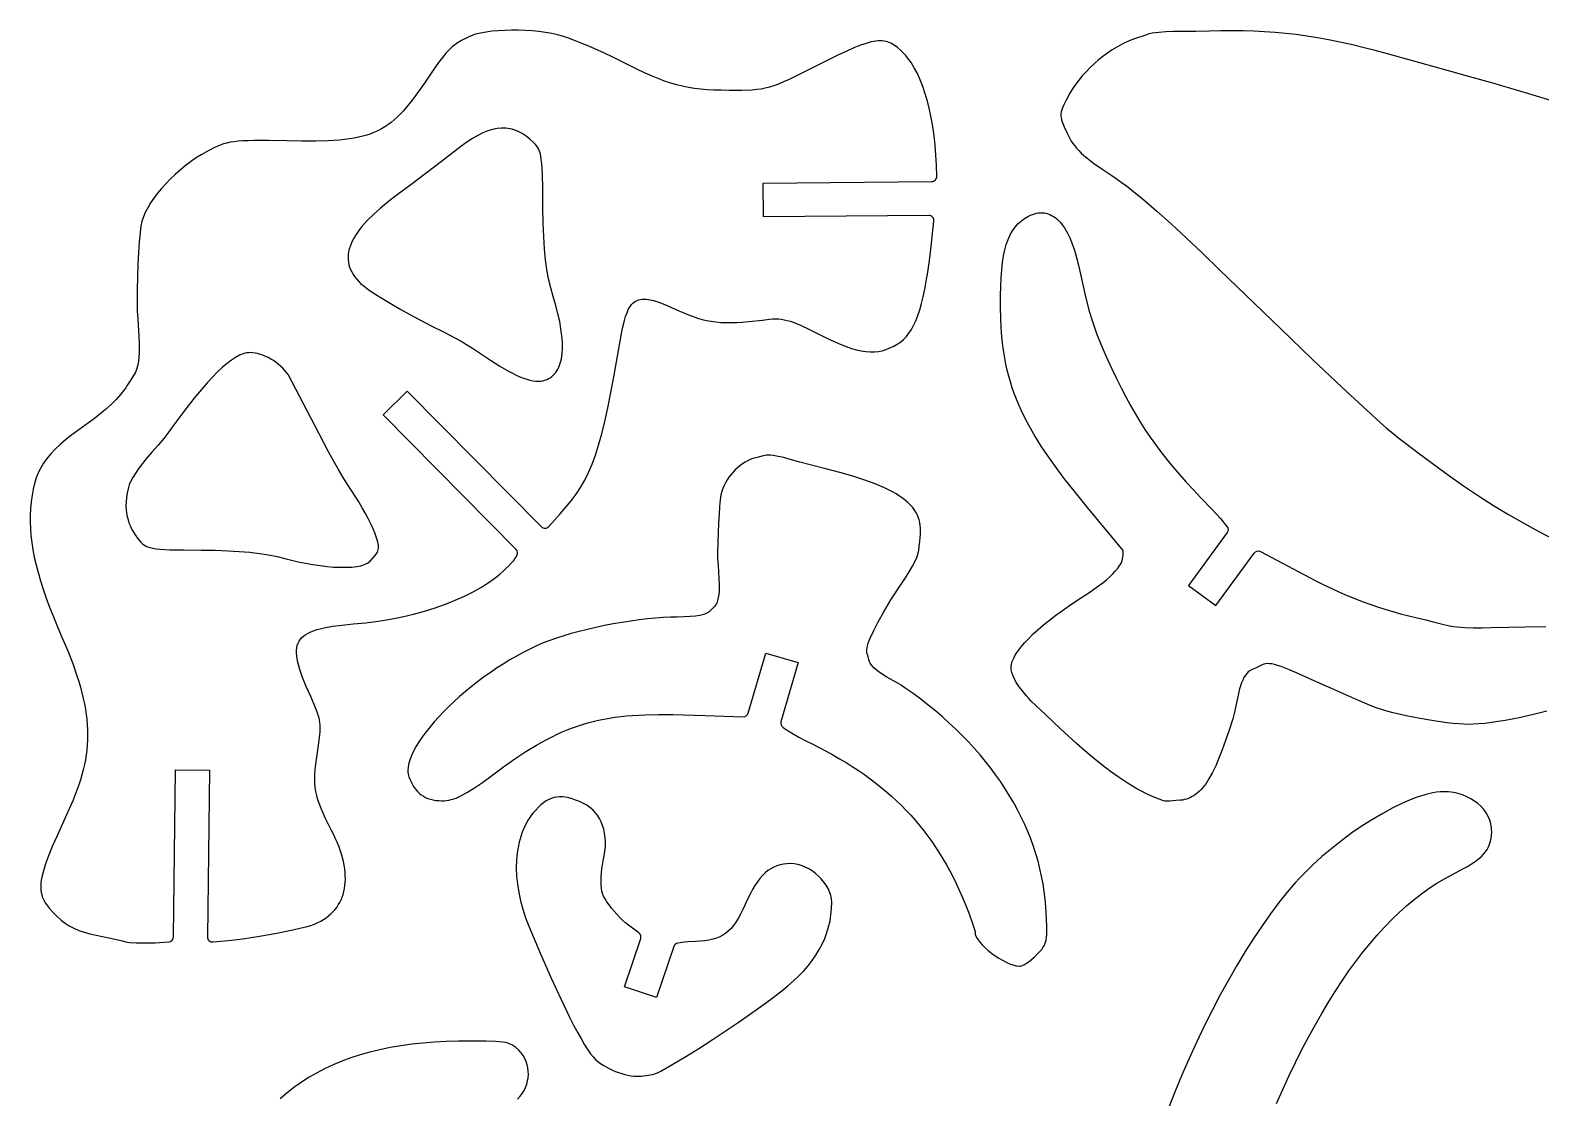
# Model space of a CAD drawing. Header units: millimetres. Extents: x 730 to 1091, y 114 to 329.
# Drawn here: x 729.9 to 819, y 265.9 to 329 of the extents above; entities that cross this region are included whole.
import ezdxf

# ---------------------------------------------------------------- set-up
doc = ezdxf.new("R2010")
doc.units = ezdxf.units.MM

msp = doc.modelspace()

# ---------------------------------------------------------------- linework, layer by layer
at = {"flags": 128}
for points in [[(737.237464, 275.091036), (737.49365, 275.101267), (738.049167, 275.142031, 0.389188), (738.327187, 275.437345), (738.454801, 285.298208), (740.454634, 285.272327), (740.327389, 275.440021, 0.445869), (740.655497, 275.137461), (741.566589, 275.22328), (742.426532, 275.331857), (743.411706, 275.483267), (744.424983, 275.661491), (745.369235, 275.850508), (745.785124, 275.944057), (746.147335, 276.034297), (746.443726, 276.119225), (746.662157, 276.196838), (746.84546, 276.278977), (747.019101, 276.36811), (747.18306, 276.464129), (747.337319, 276.566927), (747.481857, 276.676394), (747.616657, 276.792422), (747.741698, 276.914902), (747.856963, 277.043726), (747.962431, 277.178787), (748.058084, 277.319974), (748.143902, 277.46718), (748.219867, 277.620296), (748.28596, 277.779214), (748.342161, 277.943826), (748.388451, 278.114022), (748.424812, 278.289695), (748.451223, 278.470736), (748.467667, 278.657037), (748.474123, 278.848488), (748.470574, 279.044983), (748.456999, 279.246412), (748.43338, 279.452666), (748.399698, 279.663638), (748.355933, 279.879219), (748.302067, 280.099301), (748.23808, 280.323774), (748.163953, 280.552531), (748.079668, 280.785464), (747.985205, 281.022463), (747.880544, 281.26342), (747.765668, 281.508227), (747.640557, 281.756775), (747.300619, 282.432561), (747.160819, 282.733101), (747.040173, 283.014106), (746.937964, 283.279599), (746.853473, 283.533607), (746.785983, 283.780153), (746.734776, 284.023263), (746.699133, 284.26696), (746.678337, 284.51527), (746.67167, 284.772217), (746.678413, 285.041826), (746.697848, 285.328122), (746.729258, 285.635129), (746.825128, 286.327375), (746.910115, 286.90272), (746.964281, 287.368559), (746.978637, 287.570227), (746.983885, 287.756294), (746.979557, 287.930685), (746.965185, 288.097325), (746.940302, 288.260139), (746.904439, 288.423052), (746.857131, 288.58999), (746.797908, 288.764877), (746.641848, 289.1542), (746.432518, 289.622421), (746.168986, 290.2165), (745.952032, 290.750981), (745.783678, 291.229328), (745.718357, 291.448533), (745.665942, 291.655003), (745.626687, 291.849171), (745.600845, 292.031469), (745.588666, 292.20233), (745.590405, 292.362187), (745.606314, 292.511473), (745.636644, 292.65062), (745.681648, 292.780062), (745.74158, 292.900231), (745.816691, 293.01156), (745.907234, 293.114482), (746.013461, 293.20943), (746.135624, 293.296836), (746.273977, 293.377133), (746.428772, 293.450754), (746.600261, 293.518133), (746.788697, 293.5797), (746.994331, 293.63589), (747.217418, 293.687136), (747.716955, 293.776523), (748.289328, 293.851326), (748.936558, 293.915005), (749.684597, 293.991076), (750.416348, 294.088206), (751.130334, 294.205845), (751.825079, 294.34344), (752.499107, 294.500438), (753.150941, 294.676288), (753.779106, 294.870439), (754.382125, 295.082337), (754.958521, 295.311431), (755.506819, 295.557169), (756.025542, 295.819), (756.513215, 296.09637), (756.744945, 296.240711), (756.96836, 296.388729), (757.183273, 296.540356), (757.389502, 296.695524), (757.58686, 296.854162), (757.775164, 297.016202), (757.954229, 297.181576), (758.123871, 297.350214), (758.283185, 297.516627), (758.4169, 297.66802), (758.520751, 297.811401), (758.604295, 297.961709, 0.333314), (758.55543, 298.318361), (750.708285, 306.256528), (752.13063, 307.662563), (760.043912, 299.657492, 0.430846), (760.479871, 299.667285), (761.156385, 300.416105), (761.498717, 300.806842), (761.811297, 301.191954), (762.097158, 301.580304), (762.35933, 301.980757), (762.600845, 302.402178), (762.824735, 302.85343), (763.03403, 303.343377), (763.231763, 303.880884), (763.420964, 304.474816), (763.604665, 305.134035), (763.785898, 305.867407), (763.967694, 306.683796), (764.153084, 307.592065), (764.3451, 308.60108), (764.546772, 309.719704), (764.761134, 310.956801), (764.839505, 311.379277), (764.923614, 311.752316), (765.016075, 312.077031), (765.119503, 312.354535), (765.176148, 312.475931), (765.236516, 312.585943), (765.300933, 312.684709), (765.369727, 312.772368), (765.443225, 312.84906), (765.521753, 312.914924), (765.605639, 312.9701), (765.695209, 313.014725), (765.79079, 313.04894), (765.89271, 313.072884), (766.001294, 313.086696), (766.116871, 313.090516), (766.239767, 313.084481), (766.370309, 313.068733), (766.655639, 313.008649), (766.975476, 312.911379), (767.332435, 312.778036), (767.729133, 312.609733), (768.168184, 312.407585), (768.450989, 312.278352), (768.726387, 312.162994), (768.996682, 312.061258), (769.264179, 311.972886), (769.531182, 311.897624), (769.799997, 311.835217), (770.072927, 311.78541), (770.352279, 311.747947), (770.640356, 311.722573), (770.939463, 311.709033), (771.251906, 311.707071), (771.579989, 311.716433), (771.926016, 311.736864), (772.292292, 311.768107), (773.094813, 311.862011), (773.509823, 311.909863), (773.69522, 311.922931), (773.870665, 311.927534), (774.039748, 311.922751), (774.206061, 311.907662), (774.373193, 311.881346), (774.544735, 311.842883), (774.724277, 311.791354), (774.91541, 311.725837), (775.346809, 311.549159), (775.867655, 311.305488), (776.506672, 310.987462), (776.927878, 310.779297), (777.320306, 310.595701), (777.686257, 310.436404), (778.028035, 310.301139), (778.34794, 310.189637), (778.648276, 310.101631), (778.931345, 310.036853), (779.199448, 309.995034), (779.454888, 309.975907), (779.699968, 309.979204), (779.93699, 310.004656), (780.168255, 310.051996), (780.396066, 310.120956), (780.622726, 310.211267), (780.850536, 310.322661), (781.081799, 310.454872), (781.261474, 310.577677), (781.431142, 310.721749), (781.591251, 310.888659), (781.742249, 311.079978), (781.884583, 311.297278), (782.018701, 311.542129), (782.14505, 311.816102), (782.264079, 312.120768), (782.376233, 312.457699), (782.481962, 312.828464), (782.581712, 313.234635), (782.675932, 313.677783), (782.765068, 314.159479), (782.849569, 314.681294), (782.929881, 315.244798), (783.006453, 315.851564), (783.216313, 317.704507, 0.450354), (782.915513, 318.038256), (773.154328, 317.950204), (773.136287, 319.950123), (783.08944, 320.039906, 0.419573), (783.386622, 320.348078), (783.368826, 321.000194), (783.336675, 321.59811), (783.289452, 322.178509), (783.227474, 322.740212), (783.151059, 323.282037), (783.060524, 323.802805), (782.956187, 324.301335), (782.838363, 324.776446), (782.707372, 325.226959), (782.56353, 325.651693), (782.407155, 326.049467), (782.238563, 326.419102), (782.058072, 326.759416), (781.866, 327.06923), (781.662663, 327.347363), (781.55687, 327.474181), (781.448379, 327.592635), (781.250461, 327.789614), (781.059554, 327.957893), (780.870928, 328.096877), (780.679851, 328.20597), (780.581915, 328.249122), (780.481591, 328.284579), (780.378288, 328.312265), (780.271416, 328.332107), (780.160381, 328.34403), (780.044594, 328.347959), (779.923462, 328.343822), (779.796394, 328.331542), (779.522084, 328.28226), (779.216932, 328.199518), (778.876207, 328.08272), (778.495176, 327.931273), (778.069108, 327.744581), (777.593271, 327.522049), (776.473364, 326.967086), (775.462749, 326.457347), (774.672607, 326.073508), (774.341072, 325.923267), (774.041686, 325.797859), (773.766792, 325.695073), (773.508734, 325.612693), (773.259855, 325.548506), (773.0125, 325.500298), (772.75901, 325.465856), (772.491731, 325.442966), (771.885175, 325.422987), (771.131582, 325.422653), (770.666299, 325.427841), (770.233845, 325.440274), (769.828932, 325.461389), (769.446271, 325.492623), (769.080573, 325.535413), (768.726549, 325.591196), (768.378911, 325.66141), (768.03237, 325.74749), (767.681638, 325.850875), (767.321425, 325.973002), (766.946443, 326.115306), (766.551404, 326.279226), (766.131018, 326.466199), (765.679997, 326.677661), (764.664896, 327.179803), (764.223172, 327.398479), (763.762407, 327.617257), (762.838015, 328.03174), (762.401518, 328.215755), (762.000241, 328.376495), (761.647748, 328.508113), (761.357604, 328.604765), (761.025206, 328.69519), (760.668781, 328.772942), (760.292857, 328.838063), (759.901963, 328.890593), (759.500627, 328.930573), (759.093378, 328.958043), (758.684745, 328.973045), (758.279256, 328.97562), (757.881439, 328.965807), (757.495824, 328.943649), (757.126938, 328.909185), (756.77931, 328.862457), (756.457468, 328.803505), (756.165942, 328.73237), (755.90926, 328.649093), (755.691949, 328.553716), (755.33487, 328.363574), (755.039751, 328.185647), (754.907659, 328.0931), (754.781736, 327.993809), (754.658876, 327.884509), (754.535971, 327.761934), (754.409916, 327.622819), (754.277602, 327.463898), (753.981775, 327.073576), (753.623634, 326.564841), (753.178326, 325.911568), (752.788536, 325.349008), (752.418956, 324.847937), (752.061807, 324.405046), (751.885464, 324.204383), (751.709313, 324.017024), (751.53238, 323.842555), (751.353695, 323.680561), (751.172284, 323.53063), (750.987175, 323.392347), (750.797397, 323.265299), (750.601976, 323.149071), (750.399942, 323.043251), (750.19032, 322.947424), (749.97214, 322.861176), (749.744429, 322.784094), (749.506215, 322.715764), (749.256525, 322.655772), (748.994388, 322.603704), (748.718831, 322.559147), (748.428882, 322.521687), (748.123568, 322.490909), (747.462959, 322.447748), (746.729226, 322.426353), (745.914591, 322.423415), (745.011276, 322.435622), (743.927978, 322.454053), (743.080001, 322.457251), (742.729391, 322.451142), (742.41977, 322.438828), (742.14519, 322.41951), (741.899705, 322.39239), (741.677367, 322.356669), (741.472228, 322.311548), (741.278343, 322.256228), (741.089762, 322.18991), (740.90054, 322.111796), (740.704729, 322.021086), (740.26955, 321.798683), (739.952769, 321.620401), (739.636645, 321.42111), (739.323296, 321.203091), (739.014837, 320.968621), (738.713386, 320.719982), (738.42106, 320.459452), (738.139974, 320.189312), (737.872245, 319.911839), (737.61999, 319.629315), (737.385326, 319.344018), (737.170369, 319.058228), (736.977236, 318.774224), (736.808043, 318.494287), (736.664908, 318.220694), (736.549946, 317.955727), (736.465274, 317.701664), (736.436396, 317.577867), (736.408268, 317.418487), (736.354856, 317.00294), (736.306224, 316.474941), (736.263557, 315.854408), (736.228042, 315.161261), (736.200862, 314.415417), (736.183204, 313.636797), (736.176253, 312.845317), (736.187663, 312.395637), (736.216304, 311.916706), (736.283881, 310.912518), (736.302117, 310.407977), (736.30282, 310.159627), (736.296187, 309.915616), (736.280924, 309.677238), (736.255739, 309.44579), (736.219337, 309.222565), (736.170425, 309.008859), (736.125894, 308.878136), (736.064213, 308.745493), (735.906934, 308.4792), (735.733661, 308.219484), (735.579465, 307.975848), (735.505903, 307.856098), (735.418918, 307.730196), (735.207438, 307.462562), (734.95055, 307.178204), (734.653776, 306.882381), (734.322639, 306.580353), (733.962663, 306.277377), (733.57937, 305.978711), (733.178284, 305.689616), (732.732302, 305.374532), (732.328007, 305.074519), (731.963342, 304.786459), (731.63625, 304.507237), (731.344674, 304.233735), (731.086557, 303.962837), (730.859843, 303.691426), (730.662475, 303.416386), (730.492397, 303.134598), (730.347551, 302.842947), (730.225881, 302.538317), (730.12533, 302.217589), (730.043841, 301.877647), (729.979358, 301.515376), (729.929825, 301.127657), (729.893183, 300.711374), (729.873794, 300.32615), (729.870721, 299.936104), (729.884329, 299.539745), (729.914983, 299.135581), (729.963046, 298.72212), (730.028884, 298.29787), (730.11286, 297.861341), (730.215341, 297.41104), (730.336689, 296.945476), (730.47727, 296.463157), (730.637448, 295.962591), (730.817588, 295.442287), (731.018054, 294.900754), (731.23921, 294.336499), (731.481422, 293.748031), (731.745054, 293.133859), (732.082554, 292.335679), (732.377232, 291.579498), (732.629245, 290.860694), (732.739301, 290.513865), (732.838749, 290.174647), (732.927608, 289.842463), (733.005899, 289.516736), (733.073641, 289.196887), (733.130852, 288.882339), (733.177554, 288.572514), (733.213765, 288.266836), (733.239506, 287.964726), (733.254794, 287.665607), (733.259651, 287.3689), (733.254094, 287.07403), (733.238145, 286.780417), (733.211823, 286.487484), (733.175147, 286.194654), (733.128136, 285.901349), (733.07081, 285.606992), (733.003189, 285.311005), (732.925293, 285.012809), (732.83714, 284.711829), (732.73875, 284.407486), (732.630143, 284.099202), (732.511338, 283.7864), (732.382356, 283.468502), (732.093934, 282.815109), (731.436604, 281.370774), (731.17454, 280.765122), (730.955959, 280.227976), (730.780172, 279.752456), (730.646492, 279.331684), (730.554228, 278.958781), (730.523413, 278.788131), (730.502693, 278.626869), (730.491984, 278.474135), (730.491199, 278.329069), (730.500251, 278.190811), (730.519056, 278.058501), (730.547526, 277.93128), (730.585576, 277.808288), (730.63312, 277.688665), (730.690072, 277.571551), (730.756345, 277.456086), (730.831853, 277.34141), (731.010232, 277.110988), (731.224521, 276.873405), (731.47403, 276.621783), (731.694026, 276.42319), (731.927812, 276.245005), (732.178087, 276.085949), (732.447545, 275.944746), (732.738883, 275.820116), (733.054798, 275.710781), (733.397987, 275.615464), (733.771144, 275.532886), (734.895489, 275.297184), (735.298005, 275.202497), (735.517672, 275.140424), (735.600522, 275.121271), (735.73523, 275.105421), (736.132001, 275.084442), (736.651556, 275.079107), (737.237464, 275.091036)], [(797.499099, 283.484982), (797.323168, 283.473073), (797.132633, 283.454418), (796.944125, 283.448941), (796.855829, 283.457371), (796.774276, 283.476567), (796.512717, 283.568137), (796.250721, 283.671123), (795.988443, 283.784978), (795.72604, 283.909157), (795.463669, 284.043111), (795.201486, 284.186294), (794.67831, 284.49816), (794.157764, 284.840381), (793.641102, 285.208581), (793.129574, 285.598387), (792.624434, 286.005423), (792.126932, 286.425315), (791.638322, 286.853689), (791.159856, 287.28617), (790.692786, 287.718383), (789.797841, 288.564508), (788.963505, 289.357067), (788.811325, 289.516172), (788.658285, 289.698134), (788.369507, 290.054838), (788.250159, 290.206968), (788.138765, 290.372017), (788.037768, 290.544718), (787.94961, 290.719807), (787.876731, 290.892017), (787.821575, 291.056082), (787.786582, 291.206737), (787.774195, 291.338715), (787.778336, 291.423974), (787.791067, 291.512734), (787.841892, 291.700343), (787.925854, 291.900717), (788.04214, 292.113026), (788.189936, 292.336445), (788.368428, 292.570145), (788.576802, 292.8133), (788.814243, 293.065081), (789.079939, 293.324663), (789.373074, 293.591217), (789.692835, 293.863916), (790.038408, 294.141933), (790.40898, 294.424441), (790.803735, 294.710613), (791.22186, 294.99962), (791.662541, 295.290636), (792.352638, 295.748575), (792.930285, 296.159748), (793.178908, 296.349751), (793.401781, 296.530406), (793.59969, 296.702496), (793.773424, 296.866801), (793.92377, 297.024104), (794.051515, 297.175184), (794.157447, 297.320825), (794.242353, 297.461806), (794.30702, 297.59891), (794.352236, 297.732918), (794.378788, 297.864611), (794.387464, 297.994771), (794.387464, 298.260262), (792.281013, 300.794485), (791.565837, 301.669878), (790.915657, 302.499023), (790.327808, 303.288103), (789.799629, 304.0433), (789.557082, 304.410124), (789.328454, 304.770795), (789.113412, 305.126087), (788.911622, 305.476772), (788.722752, 305.823622), (788.546468, 306.167411), (788.382438, 306.508911), (788.230329, 306.848895), (788.089808, 307.188136), (787.960542, 307.527406), (787.842198, 307.867478), (787.734443, 308.209126), (787.636945, 308.553121), (787.549369, 308.900236), (787.471384, 309.251245), (787.402657, 309.60692), (787.342854, 309.968034), (787.291642, 310.335359), (787.24869, 310.709668), (787.213663, 311.091735), (787.186228, 311.482331), (787.166054, 311.882229), (787.146153, 312.713025), (787.146558, 313.302726), (787.158084, 313.849525), (787.181286, 314.355186), (787.216715, 314.821477), (787.264924, 315.250162), (787.326465, 315.643006), (787.40189, 316.001777), (787.491753, 316.328239), (787.596604, 316.624158), (787.716998, 316.8913), (787.853486, 317.131431), (788.00662, 317.346315), (788.176953, 317.537719), (788.365037, 317.707408), (788.571425, 317.857148), (788.796669, 317.988705), (788.919645, 318.048384), (789.041192, 318.097861), (789.161253, 318.13719), (789.279772, 318.166427), (789.396694, 318.185625), (789.51196, 318.19484), (789.625517, 318.194126), (789.737308, 318.183538), (789.847276, 318.163131), (789.955366, 318.132959), (790.061522, 318.093078), (790.165687, 318.043542), (790.267806, 317.984406), (790.367823, 317.915724), (790.46568, 317.837552), (790.561323, 317.749943), (790.654696, 317.652954), (790.745741, 317.546637), (790.920628, 317.306245), (791.085535, 317.029203), (791.240014, 316.715951), (791.383617, 316.366925), (791.515894, 315.982565), (791.636398, 315.563307), (791.744679, 315.109591), (791.97966, 314.047318), (792.190247, 313.155778), (792.390326, 312.391836), (792.593782, 311.712358), (792.814502, 311.074212), (793.066372, 310.434262), (793.363278, 309.749376), (793.719104, 308.976419), (793.993972, 308.401157), (794.267102, 307.852082), (794.540414, 307.326419), (794.815826, 306.821393), (795.095254, 306.334228), (795.380619, 305.86215), (795.673837, 305.402384), (795.976826, 304.952153), (796.291505, 304.508683), (796.619792, 304.069198), (796.963604, 303.630924), (797.324861, 303.191084), (797.705479, 302.746905), (798.107377, 302.29561), (798.532473, 301.834425), (798.982685, 301.360574), (799.646092, 300.667924), (800.133855, 300.134195), (800.513561, 299.677916, -0.344181), (800.525042, 299.308821), (798.240869, 296.188283), (799.85472, 295.006976), (802.120944, 298.102994, -0.373451), (802.5044, 298.190396), (804.752699, 296.989101), (805.759046, 296.466128), (806.239153, 296.228575), (806.707085, 296.005766), (807.165244, 295.796791), (807.616031, 295.600739), (808.061848, 295.416702), (808.505096, 295.24377), (808.948179, 295.081033), (809.393496, 294.927582), (809.843451, 294.782507), (810.300444, 294.644898), (810.766877, 294.513847), (811.245153, 294.388443), (811.737673, 294.267776), (812.246839, 294.150938), (812.69105, 294.043075), (813.169025, 293.921634), (813.648927, 293.811906), (813.879653, 293.769337), (814.098922, 293.739179), (814.565931, 293.702542), (815.062231, 293.686395), (815.578168, 293.686001), (816.104086, 293.696618), (817.147243, 293.731929), (818.114458, 293.75441), (819.337162, 293.755954)], [(788.247928, 273.707872), (788.330766, 273.717662), (788.435083, 273.753831), (788.556663, 273.813656), (788.691289, 273.89441), (788.834745, 273.993369), (788.982814, 274.107808), (789.13128, 274.235002), (789.275926, 274.372227), (789.492637, 274.597717), (789.580576, 274.701001), (789.655819, 274.802777), (789.719053, 274.906642), (789.770964, 275.016198), (789.812239, 275.135042), (789.843563, 275.266774), (789.865624, 275.414993), (789.879106, 275.583298), (789.883084, 275.994565), (789.860988, 276.529367), (789.818308, 277.216497), (789.780631, 277.66853), (789.727583, 278.119125), (789.659271, 278.568112), (789.575804, 279.015325), (789.477289, 279.460594), (789.363834, 279.903751), (789.235549, 280.344628), (789.09254, 280.783055), (788.934917, 281.218866), (788.762787, 281.651892), (788.576258, 282.081963), (788.375438, 282.508912), (788.160437, 282.932571), (787.93136, 283.35277), (787.688318, 283.769342), (787.431418, 284.182119), (787.160767, 284.590931), (786.876475, 284.99561), (786.578649, 285.395988), (786.267398, 285.791897), (785.942829, 286.183169), (785.605051, 286.569634), (785.254171, 286.951124), (784.890299, 287.327472), (784.513541, 287.698508), (784.124007, 288.064065), (783.721804, 288.423973), (783.307041, 288.778065), (782.879825, 289.126172), (782.440265, 289.468126), (781.988468, 289.803758), (781.524544, 290.1329), (781.279932, 290.291158), (781.011687, 290.449598), (780.445727, 290.777187), (780.168728, 290.951419), (779.909527, 291.135997), (779.789837, 291.232961), (779.67848, 291.333464), (779.576752, 291.437824), (779.485947, 291.546359), (779.448897, 291.60376), (779.41777, 291.669063), (779.368397, 291.814472), (779.328037, 291.964794), (779.286902, 292.102237), (779.264436, 292.185653), (779.253952, 292.278845), (779.256005, 292.383104), (779.271149, 292.49972), (779.29994, 292.629984), (779.342932, 292.775185), (779.40068, 292.936613), (779.473739, 293.115559), (779.668008, 293.531164), (779.930178, 294.032323), (780.264687, 294.629355), (780.675972, 295.332582), (780.868432, 295.641709), (781.082019, 295.965009), (781.533782, 296.640172), (781.752559, 296.985057), (781.953668, 297.330157), (782.127411, 297.671984), (782.200988, 297.840579), (782.264087, 298.007048), (782.297257, 298.121591), (782.32223, 298.24546), (782.354756, 298.509634), (782.376013, 298.776495), (782.400349, 299.022964), (782.420104, 299.209062), (782.428505, 299.389793), (782.425251, 299.565354), (782.410041, 299.735944), (782.382572, 299.901762), (782.342542, 300.063007), (782.28965, 300.219878), (782.223593, 300.372574), (782.144069, 300.521293), (782.050777, 300.666235), (781.943415, 300.807599), (781.82168, 300.945582), (781.685271, 301.080385), (781.533885, 301.212206), (781.367221, 301.341244), (781.184977, 301.467697), (780.986851, 301.591765), (780.77254, 301.713646), (780.541744, 301.83354), (780.294159, 301.951645), (780.029484, 302.068161), (779.747418, 302.183285), (779.129901, 302.410156), (778.439193, 302.633849), (777.672879, 302.855956), (776.828541, 303.078067), (775.903766, 303.301774), (775.310677, 303.464278), (774.67302, 303.653375), (774.35024, 303.739727), (774.031634, 303.810924), (773.722306, 303.859699), (773.572716, 303.873408), (773.42736, 303.878785), (773.340421, 303.874269), (773.249135, 303.861062), (773.059644, 303.817062), (772.871132, 303.763758), (772.695847, 303.718118), (772.537172, 303.675632), (772.379065, 303.618425), (772.222355, 303.547321), (772.067876, 303.463143), (771.916458, 303.366715), (771.768931, 303.258858), (771.626129, 303.140397), (771.488881, 303.012153), (771.358019, 302.874951), (771.234375, 302.729612), (771.11878, 302.576961), (771.012064, 302.41782), (770.915059, 302.253012), (770.828597, 302.08336), (770.753509, 301.909687), (770.690626, 301.732817), (770.64766, 301.539488), (770.605966, 301.242259), (770.566571, 300.855994), (770.530503, 300.395554), (770.49879, 299.875801), (770.47246, 299.311598), (770.452539, 298.717806), (770.440057, 298.109289), (770.447396, 297.761081), (770.471745, 297.388835), (770.530344, 296.607707), (770.544027, 296.216561), (770.542467, 296.024722), (770.533591, 295.836851), (770.516115, 295.654057), (770.488753, 295.477448), (770.450219, 295.308132), (770.399229, 295.147218), (770.372831, 295.091402), (770.336881, 295.036816), (770.246129, 294.931386), (770.146576, 294.831031), (770.057825, 294.735851), (770.008361, 294.683107), (769.950602, 294.634332), (769.884167, 294.589448), (769.808678, 294.548377), (769.629013, 294.477361), (769.408571, 294.420658), (769.144312, 294.377644), (768.833198, 294.347694), (768.472191, 294.330182), (768.058253, 294.324484), (767.661315, 294.317134), (767.234719, 294.295611), (766.782757, 294.260703), (766.309721, 294.213195), (765.819904, 294.153877), (765.317597, 294.083535), (764.807092, 294.002958), (764.29268, 293.912932), (763.778655, 293.814245), (763.269308, 293.707686), (762.76893, 293.59404), (762.281814, 293.474097), (761.812252, 293.348643), (761.364536, 293.218466), (760.942957, 293.084353), (760.551808, 292.947093), (760.158704, 292.793308), (759.763007, 292.622349), (759.365832, 292.435298), (758.968298, 292.233238), (758.571523, 292.017254), (758.176624, 291.788428), (757.784719, 291.547844), (757.396926, 291.296584), (757.014362, 291.035733), (756.638144, 290.766373), (756.269391, 290.489588), (755.909221, 290.206461), (755.55875, 289.918076), (755.219096, 289.625515), (754.891378, 289.329863), (754.576713, 289.032202), (754.276218, 288.733615), (753.991011, 288.435186), (753.72221, 288.137999), (753.470933, 287.843136), (753.238297, 287.551681), (753.02542, 287.264717), (752.833419, 286.983328), (752.663412, 286.708596), (752.516517, 286.441606), (752.393852, 286.18344), (752.296533, 285.935181), (752.22568, 285.697913), (752.182409, 285.47272), (752.167838, 285.260684), (752.171664, 285.159939), (752.183085, 285.06289), (752.202239, 284.969671), (752.229267, 284.880419), (752.296311, 284.706973), (752.369958, 284.545384), (752.450335, 284.39556), (752.537567, 284.257408), (752.631783, 284.130836), (752.733109, 284.015753), (752.841671, 283.912066), (752.957597, 283.819684), (753.081014, 283.738515), (753.212047, 283.668467), (753.350824, 283.609448), (753.497472, 283.561366), (753.652118, 283.524128), (753.814887, 283.497644), (753.985908, 283.481821), (754.165307, 283.476567), (754.307716, 283.480325), (754.44813, 283.492137), (754.58815, 283.512809), (754.729377, 283.543147), (754.873411, 283.583955), (755.021853, 283.636041), (755.176304, 283.70021), (755.338364, 283.777268), (755.691715, 283.973273), (756.094712, 284.230504), (756.560159, 284.555407), (757.100862, 284.954428), (757.808733, 285.476102), (758.483833, 285.949809), (759.132061, 286.377361), (759.759314, 286.760573), (760.066918, 286.936118), (760.371489, 287.101257), (760.673764, 287.256218), (760.974482, 287.401226), (761.274379, 287.536509), (761.574192, 287.662293), (761.874658, 287.778805), (762.176515, 287.886271), (762.480499, 287.984918), (762.787348, 288.074973), (763.097799, 288.156662), (763.412589, 288.230212), (763.732455, 288.295849), (764.058135, 288.353801), (764.390365, 288.404293), (764.729883, 288.447552), (765.077425, 288.483806), (765.43373, 288.51328), (766.175574, 288.552796), (766.961311, 288.567914), (767.796839, 288.560446), (769.713427, 288.507143), (771.954439, 288.436019, 0.341756), (772.25183, 288.651441), (773.291532, 292.196571), (775.210699, 291.633725), (774.18729, 288.144146, 0.329298), (774.309851, 287.809377), (774.605822, 287.613933), (774.903165, 287.433244), (775.244172, 287.239145), (775.620613, 287.036834), (776.024258, 286.831507), (776.446766, 286.61811), (776.858408, 286.401351), (777.259367, 286.181041), (777.649826, 285.956989), (778.029965, 285.729005), (778.399969, 285.496898), (778.760018, 285.260479), (779.110295, 285.019555), (779.450982, 284.773938), (779.782262, 284.523436), (780.104318, 284.267859), (780.41733, 284.007017), (780.721482, 283.740719), (781.016955, 283.468775), (781.303933, 283.190993), (781.582596, 282.907185), (781.853129, 282.617159), (782.115712, 282.320725), (782.370528, 282.017693), (782.61776, 281.707872), (782.857589, 281.391071), (783.090199, 281.0671), (783.31577, 280.735769), (783.534486, 280.396887), (783.746529, 280.050264), (783.952081, 279.695709), (784.151324, 279.333032), (784.34444, 278.962043), (784.531613, 278.58255), (784.713023, 278.194364), (784.888854, 277.797295), (785.059288, 277.39115), (785.290208, 276.80393), (785.479496, 276.280799), (785.607605, 275.878735), (785.642609, 275.740908), (785.654988, 275.654714), (785.66017, 275.595859), (785.674906, 275.533375), (785.731182, 275.398923), (785.820085, 275.254157), (785.937887, 275.101879), (786.080856, 274.944888), (786.245264, 274.785985), (786.427382, 274.62797), (786.623478, 274.473644), (786.829823, 274.325807), (787.042689, 274.187259), (787.258344, 274.060801), (787.473059, 273.949234), (787.683105, 273.855357), (787.884751, 273.78197), (788.074269, 273.731875), (788.247928, 273.707872)], [(765.944755, 267.215782), (766.371531, 267.278046), (766.691541, 267.338715), (766.790906, 267.369123), (766.894289, 267.41368), (767.08759, 267.514166), (767.811226, 267.919665), (768.566835, 268.369754), (769.341705, 268.852897), (770.123121, 269.35756), (770.898368, 269.872208), (771.654733, 270.385305), (773.05996, 271.36071), (773.65215, 271.804509), (774.236476, 272.259047), (774.594747, 272.544086), (774.929653, 272.834268), (775.241236, 273.129668), (775.529536, 273.430357), (775.794595, 273.736408), (776.036454, 274.047894), (776.255154, 274.364888), (776.450735, 274.687461), (776.62324, 275.015687), (776.772709, 275.349639), (776.899184, 275.689389), (777.002704, 276.035009), (777.083312, 276.386572), (777.141049, 276.744152), (777.175955, 277.10782), (777.188071, 277.477649), (777.173664, 277.681042), (777.131059, 277.885737), (777.06238, 278.089731), (776.969748, 278.291021), (776.855287, 278.487603), (776.721119, 278.677476), (776.569366, 278.858636), (776.402151, 279.02908), (776.221597, 279.186806), (776.029826, 279.32981), (775.82896, 279.456089), (775.621122, 279.563641), (775.408435, 279.650463), (775.193022, 279.714551), (774.977004, 279.753904), (774.762504, 279.766517), (774.542642, 279.757469), (774.333449, 279.732855), (774.134118, 279.691949), (773.943842, 279.634025), (773.761815, 279.558358), (773.587229, 279.464222), (773.419278, 279.350891), (773.257156, 279.21764), (773.100055, 279.063743), (772.947168, 278.888474), (772.797689, 278.691107), (772.650811, 278.470917), (772.505728, 278.227177), (772.361632, 277.959163), (772.217716, 277.666149), (772.073174, 277.347408), (771.937407, 277.048548), (771.802683, 276.776883), (771.667416, 276.531239), (771.53002, 276.310439), (771.388909, 276.113308), (771.2425, 275.93867), (771.089205, 275.785348), (770.92744, 275.652167), (770.755619, 275.537952), (770.572156, 275.441526), (770.375466, 275.361713), (770.163964, 275.297338), (769.936064, 275.247224), (769.69018, 275.210197), (769.424726, 275.18508), (769.138119, 275.170696), (768.689237, 275.145172), (768.493741, 275.124311), (768.094249, 275.063976, 0.281655), (767.854537, 274.862488), (766.84822, 271.85337), (764.951475, 272.487685), (765.906835, 275.34443, 0.325339), (765.800367, 275.681033), (765.188285, 276.132369), (765.013639, 276.275157), (764.838145, 276.431693), (764.664426, 276.599156), (764.495106, 276.774729), (764.332806, 276.955592), (764.18015, 277.138926), (764.039759, 277.321914), (763.914256, 277.501736), (763.806263, 277.675573), (763.718404, 277.840607), (763.6533, 277.994018), (763.613575, 278.132989), (763.588463, 278.304073), (763.574414, 278.504796), (763.571063, 278.727826), (763.578049, 278.965828), (763.595008, 279.211471), (763.621577, 279.457419), (763.657392, 279.696341), (763.702092, 279.920903), (763.760807, 280.215871), (763.800847, 280.502891), (763.822442, 280.7813), (763.825821, 281.050435), (763.811213, 281.309634), (763.778847, 281.558231), (763.728952, 281.795565), (763.661759, 282.020972), (763.577495, 282.233789), (763.476391, 282.433352), (763.358675, 282.618998), (763.224577, 282.790064), (763.074325, 282.945887), (762.908151, 283.085802), (762.726281, 283.209148), (762.528946, 283.31526), (762.291716, 283.422975), (762.068353, 283.513891), (761.85763, 283.587839), (761.658317, 283.644652), (761.469185, 283.68416), (761.289007, 283.706195), (761.116554, 283.710589), (760.950596, 283.697172), (760.789905, 283.665777), (760.633253, 283.616234), (760.47941, 283.548376), (760.327149, 283.462033), (760.17524, 283.357038), (760.022455, 283.23322), (759.867566, 283.090413), (759.709342, 282.928447), (759.585295, 282.788204), (759.468296, 282.640758), (759.358359, 282.48635), (759.255499, 282.325223), (759.15973, 282.157619), (759.071067, 281.983779), (758.989522, 281.803947), (758.915111, 281.618363), (758.847848, 281.427269), (758.787747, 281.230909), (758.734822, 281.029523), (758.689087, 280.823354), (758.650558, 280.612645), (758.619247, 280.397636), (758.595169, 280.178569), (758.578339, 279.955688), (758.566476, 279.499449), (758.583774, 279.030854), (758.630346, 278.551839), (758.706305, 278.06434), (758.811765, 277.570294), (758.94684, 277.071637), (759.111644, 276.570305), (759.30629, 276.068234), (759.994182, 274.446043), (760.627753, 273.0029), (761.20609, 271.74063), (761.728281, 270.661057), (761.968037, 270.190353), (762.193413, 269.766008), (762.404297, 269.38825), (762.600574, 269.057307), (762.78213, 268.773408), (762.94885, 268.53678), (763.100621, 268.347653), (763.237329, 268.206253), (763.382102, 268.083122), (763.537524, 267.966656), (763.702011, 267.857177), (763.873979, 267.755006), (764.051845, 267.660464), (764.234026, 267.573871), (764.418937, 267.495549), (764.604996, 267.425819), (764.790619, 267.365001), (764.974223, 267.313417), (765.154223, 267.271386), (765.329037, 267.239231), (765.49708, 267.217272), (765.65677, 267.205831), (765.806523, 267.205227), (765.944755, 267.215782)]]:
    msp.add_lwpolyline(points, format="xyb", dxfattribs=at)
for points in [[(820.603018, 324.521143), (818.329166, 325.212997), (816.215589, 325.84106), (814.722406, 326.26804), (813.10946, 326.716345), (809.99788, 327.572507), (809.255897, 327.773431), (808.539148, 327.956903), (807.84464, 328.123318), (807.169378, 328.273074), (806.510365, 328.406567), (805.864609, 328.524192), (805.229112, 328.626347), (804.600882, 328.713427), (803.976921, 328.785829), (803.354237, 328.84395), (802.729833, 328.888185), (802.100715, 328.918931), (801.463888, 328.936585), (800.816356, 328.941542), (800.155126, 328.934199), (799.477201, 328.914953), (798.664325, 328.904414), (797.786941, 328.904261), (797.345044, 328.896902), (796.912201, 328.878726), (796.496807, 328.845264), (796.107255, 328.792044), (795.865963, 328.734298), (795.610809, 328.651723), (795.12175, 328.481006), (794.848801, 328.384936), (794.572448, 328.268501), (794.2943, 328.133043), (794.015966, 327.979902), (793.739057, 327.810421), (793.46518, 327.62594), (793.195945, 327.427801), (792.932962, 327.217345), (792.67784, 326.995915), (792.432188, 326.764851), (792.197615, 326.525495), (791.975731, 326.279188), (791.768144, 326.027272), (791.576464, 325.771089), (791.402301, 325.511979), (791.247263, 325.251284), (791.024654, 324.846358), (790.863582, 324.528282), (790.805508, 324.393208), (790.762079, 324.269522), (790.73305, 324.153781), (790.718174, 324.042545), (790.717204, 323.932372), (790.729895, 323.81982), (790.756, 323.701447), (790.795273, 323.573813), (790.912338, 323.276991), (791.079118, 322.901822), (791.157147, 322.73695), (791.239556, 322.579996), (791.327885, 322.429494), (791.423674, 322.283981), (791.528462, 322.141991), (791.64379, 322.002058), (791.771198, 321.862718), (791.912225, 321.722506), (792.068412, 321.579957), (792.241298, 321.433605), (792.643328, 321.123634), (793.130634, 320.780874), (793.715536, 320.393603), (793.984386, 320.213407), (794.272654, 320.008847), (794.579855, 319.780349), (794.905506, 319.528335), (795.610217, 318.95546), (796.382911, 318.293616), (797.219713, 317.546195), (798.116747, 316.716592), (799.070136, 315.808201), (800.076005, 314.824415), (803.681106, 311.354087), (805.554991, 309.557809), (807.305199, 307.903844), (808.786753, 306.520223), (809.564604, 305.812845), (809.941105, 305.481035), (810.301059, 305.17363), (810.656201, 304.888068), (811.046495, 304.58958), (811.803116, 304.01947), (812.701714, 303.341477), (813.594245, 302.693406), (814.482641, 302.074229), (815.368837, 301.48292), (816.254765, 300.918449), (817.142359, 300.379789), (818.033552, 299.865911), (818.930278, 299.375789), (819.834469, 298.908394)], [(760.256214, 308.305485), (760.364594, 308.348872), (760.466999, 308.39965), (760.563424, 308.457797), (760.653868, 308.523289), (760.738328, 308.596102), (760.816803, 308.676213), (760.889289, 308.763597), (760.955785, 308.858231), (761.016287, 308.960093), (761.070795, 309.069157), (761.119304, 309.1854), (761.161813, 309.308799), (761.19832, 309.43933), (761.228822, 309.576969), (761.271803, 309.873478), (761.290736, 310.198136), (761.285602, 310.550755), (761.256384, 310.931144), (761.203061, 311.339115), (761.125616, 311.774479), (761.024028, 312.237046), (760.89828, 312.726628), (760.748353, 313.243034), (760.597656, 313.772392), (760.472908, 314.298451), (760.371803, 314.84114), (760.292037, 315.42039), (760.231304, 316.056132), (760.1873, 316.768296), (760.157721, 317.576813), (760.140262, 318.501613), (760.124805, 319.616716), (760.103677, 320.465974), (760.088258, 320.805184), (760.068146, 321.09506), (760.04225, 321.341312), (760.009478, 321.549648), (759.968739, 321.725779), (759.918942, 321.875413), (759.858993, 322.00426), (759.787802, 322.118029), (759.704278, 322.222429), (759.607328, 322.323169), (759.368785, 322.536509), (759.13787, 322.720506), (758.906321, 322.874987), (758.672952, 322.999764), (758.436577, 323.094649), (758.316892, 323.130823), (758.196011, 323.159454), (758.073785, 323.180517), (757.950067, 323.19399), (757.824707, 323.199849), (757.697559, 323.198071), (757.437302, 323.171506), (757.168109, 323.11411), (756.888795, 323.025693), (756.598173, 322.906068), (756.295059, 322.755046), (755.978265, 322.572439), (755.646606, 322.35806), (755.298896, 322.111719), (754.933949, 321.83323), (754.143039, 321.217949), (753.238279, 320.526477), (752.331246, 319.84346), (751.533516, 319.253543), (751.012622, 318.859329), (750.543409, 318.474639), (750.125828, 318.099358), (749.759833, 317.733372), (749.596165, 317.55383), (749.445376, 317.376568), (749.30746, 317.201574), (749.182411, 317.028832), (749.070224, 316.858328), (748.970891, 316.690048), (748.884407, 316.523978), (748.810767, 316.360103), (748.749965, 316.198409), (748.701994, 316.038883), (748.666849, 315.881509), (748.644524, 315.726274), (748.635012, 315.573162), (748.638309, 315.422161), (748.654408, 315.273255), (748.683303, 315.126431), (748.724989, 314.981674), (748.779459, 314.838969), (748.846708, 314.698303), (748.926729, 314.559662), (749.019518, 314.42303), (749.125067, 314.288394), (749.243371, 314.15574), (749.374425, 314.025053), (749.583112, 313.851554), (749.886136, 313.632807), (750.269119, 313.377668), (750.717683, 313.094992), (751.217447, 312.793634), (751.754032, 312.48245), (752.313061, 312.170294), (752.880154, 311.866024), (753.544113, 311.524888), (754.261715, 311.160588), (754.975, 310.788549), (755.31191, 310.604448), (755.626005, 310.424197), (755.971332, 310.208462), (756.336698, 309.964951), (757.037118, 309.489311), (757.589435, 309.13812), (758.098339, 308.8452), (758.336602, 308.72056), (758.56412, 308.610448), (758.780928, 308.514851), (758.987063, 308.433756), (759.18256, 308.36715), (759.367456, 308.31502), (759.541787, 308.277352), (759.705588, 308.254133), (759.858895, 308.24535), (760.001744, 308.25099), (760.134172, 308.271039), (760.256214, 308.305485)], [(748.110519, 297.262142), (748.516648, 297.260367), (748.85941, 297.272789), (749.147612, 297.301699), (749.390059, 297.349383), (749.496877, 297.380981), (749.595559, 297.418132), (749.687205, 297.461121), (749.772917, 297.510234), (749.930939, 297.627979), (750.078433, 297.773655), (750.222727, 297.941593), (750.32843, 298.091273), (750.36715, 298.163112), (750.396631, 298.235001), (750.41701, 298.308478), (750.428422, 298.385081), (750.431005, 298.466348), (750.424894, 298.553817), (750.387136, 298.753515), (750.316241, 298.996477), (750.213298, 299.29501), (750.121506, 299.523332), (749.995391, 299.796144), (749.840607, 300.103199), (749.66281, 300.43425), (749.467653, 300.779048), (749.260793, 301.127346), (749.047883, 301.468897), (748.834579, 301.793454), (748.605368, 302.145319), (748.346869, 302.565139), (748.067933, 303.037177), (747.777411, 303.545699), (747.484155, 304.074969), (747.197016, 304.609252), (746.924846, 305.132811), (746.676497, 305.629912), (745.091404, 308.63735), (744.996407, 308.770527), (744.890171, 308.89974), (744.773805, 309.02435), (744.648413, 309.14372), (744.515105, 309.25721), (744.374985, 309.364182), (744.229161, 309.463997), (744.07874, 309.556016), (743.924829, 309.639602), (743.768533, 309.714115), (743.610961, 309.778916), (743.453219, 309.833367), (743.296413, 309.87683), (743.141651, 309.908666), (742.990038, 309.928235), (742.842683, 309.9349), (742.74768, 309.9306), (742.649673, 309.917666), (742.548608, 309.896046), (742.444433, 309.865688), (742.22654, 309.778553), (741.995569, 309.655848), (741.751098, 309.49716), (741.492704, 309.302076), (741.219962, 309.070182), (740.932449, 308.801065), (740.629742, 308.494313), (740.311418, 308.149512), (739.977053, 307.766249), (739.626223, 307.344111), (739.258506, 306.882684), (738.873477, 306.381557), (738.470714, 305.840314), (738.049793, 305.258544), (737.75312, 304.873884), (737.416172, 304.476649), (737.058615, 304.068083), (736.700113, 303.649434), (736.360332, 303.221948), (736.203608, 303.005281), (736.058937, 302.786872), (735.928779, 302.566876), (735.815593, 302.345451), (735.721835, 302.122751), (735.649964, 301.898932), (735.588232, 301.632472), (735.547458, 301.376533), (735.525892, 301.13128), (735.521789, 300.896879), (735.533399, 300.673493), (735.558975, 300.461287), (735.596769, 300.260427), (735.645033, 300.071076), (735.702019, 299.893399), (735.76598, 299.727561), (735.835168, 299.573727), (735.907835, 299.432061), (736.056613, 299.185893), (736.198334, 298.990373), (736.385115, 298.764302), (736.47529, 298.672303), (736.570233, 298.593018), (736.675129, 298.525464), (736.795163, 298.468658), (736.935519, 298.421616), (737.101381, 298.383356), (737.297934, 298.352895), (737.530363, 298.329249), (738.123584, 298.298471), (738.92252, 298.283157), (739.968646, 298.275444), (740.783799, 298.264282), (741.529067, 298.239751), (742.211187, 298.201169), (742.836896, 298.147849), (743.412933, 298.079109), (743.946034, 297.994263), (744.442937, 297.892628), (744.91038, 297.773519), (745.286064, 297.67571), (745.694952, 297.583389), (746.123917, 297.498651), (746.559835, 297.423596), (746.98958, 297.36032), (747.400026, 297.310921), (747.778047, 297.277495), (748.110519, 297.262142)], [(819.403037, 288.766399), (819.013291, 288.661113), (818.608208, 288.559849), (817.771057, 288.3733), (816.929642, 288.21458), (816.519228, 288.148102), (816.12202, 288.091516), (815.742774, 288.045802), (815.386247, 288.011938), (815.057197, 287.990901), (814.76038, 287.983672), (814.499138, 287.990081), (814.200024, 288.008726), (813.868459, 288.038732), (813.509865, 288.079225), (812.733276, 288.188173), (811.913626, 288.328573), (811.094287, 288.493431), (810.318628, 288.675749), (809.960733, 288.77127), (809.630022, 288.868533), (809.331917, 288.966663), (809.071839, 289.064786), (808.244487, 289.413615), (807.35802, 289.802284), (805.655209, 290.565475), (804.839674, 290.928734), (804.200171, 291.203948), (803.706451, 291.39799), (803.504807, 291.466719), (803.328265, 291.517732), (803.173045, 291.551888), (803.035366, 291.570047), (802.911446, 291.573066), (802.797504, 291.561805), (802.689759, 291.537123), (802.58443, 291.49988), (802.477737, 291.450933), (802.365897, 291.391143), (802.197717, 291.310406), (802.011828, 291.228836), (801.836365, 291.134904), (801.761336, 291.079701), (801.699463, 291.017084), (801.604455, 290.8866), (801.519704, 290.744139), (801.444217, 290.59116), (801.377003, 290.429121), (801.317067, 290.259478), (801.263418, 290.08369), (801.171006, 289.719511), (801.091825, 289.348246), (801.017933, 288.981557), (800.941388, 288.631107), (800.854247, 288.30856), (800.640521, 287.639635), (800.434929, 287.030625), (800.235844, 286.47919), (800.041637, 285.98299), (799.85068, 285.539684), (799.661345, 285.146931), (799.472005, 284.802392), (799.281032, 284.503726), (799.086798, 284.248593), (798.987949, 284.136619), (798.887674, 284.034652), (798.78577, 283.942397), (798.682034, 283.859562), (798.576261, 283.785856), (798.468248, 283.720985), (798.357792, 283.664656), (798.24469, 283.616578), (798.128737, 283.576458), (798.009731, 283.544002), (797.887467, 283.51892), (797.761743, 283.500917), (797.499099, 283.484982)], [(803.449993, 265.604099), (803.817393, 266.435184), (804.188975, 267.242385), (804.56471, 268.025661), (804.944571, 268.784969), (805.328532, 269.520266), (805.716565, 270.231511), (806.108643, 270.918661), (806.50474, 271.581673), (806.904827, 272.220506), (807.308877, 272.835116), (807.716865, 273.425463), (808.128761, 273.991502), (808.54454, 274.533193), (808.964174, 275.050492), (809.387635, 275.543358), (809.814898, 276.011748), (810.245934, 276.455619), (810.680716, 276.87493), (811.119218, 277.269638), (811.561412, 277.6397), (812.00727, 277.985075), (812.456767, 278.30572), (812.909874, 278.601593), (813.366565, 278.872651), (813.826812, 279.118853), (814.446742, 279.446322), (814.712576, 279.599261), (814.950777, 279.746952), (815.162685, 279.890855), (815.349641, 280.032431), (815.512985, 280.173141), (815.654058, 280.314446), (815.7742, 280.457807), (815.874752, 280.604684), (815.957055, 280.756539), (816.022448, 280.914832), (816.072274, 281.081025), (816.107871, 281.256578), (816.130581, 281.442952), (816.141744, 281.641608), (816.141302, 281.761467), (816.133251, 281.879957), (816.095092, 282.112193), (816.0288, 282.337036), (815.935908, 282.553209), (815.817952, 282.759433), (815.676464, 282.95443), (815.512979, 283.136922), (815.32903, 283.305632), (815.126151, 283.45928), (814.905876, 283.596588), (814.669738, 283.716279), (814.419272, 283.817074), (814.156011, 283.897696), (813.881489, 283.956865), (813.59724, 283.993303), (813.304798, 284.005734), (813.10555, 283.998333), (812.894716, 283.976409), (812.672975, 283.940379), (812.441007, 283.890659), (812.199492, 283.827667), (811.949108, 283.751819), (811.690534, 283.663533), (811.42445, 283.563225), (811.151536, 283.451312), (810.87247, 283.328211), (810.2986, 283.050113), (809.708276, 282.732266), (809.106931, 282.378005), (808.5, 281.990667), (807.892916, 281.573586), (807.291114, 281.130097), (806.700029, 280.663536), (806.125094, 280.177239), (805.571743, 279.674539), (805.045411, 279.158774), (804.794076, 278.897034), (804.551532, 278.633278), (804.067733, 278.072686), (803.577975, 277.461232), (803.083922, 276.801879), (802.587237, 276.097592), (802.089584, 275.351335), (801.592624, 274.566073), (801.098021, 273.74477), (800.607439, 272.89039), (800.122539, 272.005898), (799.644985, 271.094258), (799.17644, 270.158435), (798.718566, 269.201392), (798.273027, 268.226094), (797.841487, 267.235507), (797.425606, 266.232593), (797.02705, 265.220317)], [(758.63936, 265.864448), (758.785151, 266.024442), (758.91219, 266.193229), (759.020445, 266.36949), (759.109887, 266.551905), (759.180485, 266.739155), (759.23221, 266.929921), (759.265032, 267.122884), (759.278921, 267.316725), (759.273846, 267.510124), (759.249778, 267.701763), (759.206686, 267.890322), (759.144541, 268.074481), (759.063313, 268.252923), (758.96297, 268.424326), (758.843485, 268.587374), (758.704826, 268.740745), (758.510716, 268.919008), (758.41269, 268.992336), (758.308719, 269.055931), (758.194833, 269.110394), (758.067061, 269.156326), (757.921429, 269.194328), (757.753967, 269.225002), (757.560703, 269.24895), (757.337665, 269.266773), (756.786381, 269.286449), (756.068342, 269.288841), (755.151775, 269.278761), (754.433698, 269.259583), (753.734239, 269.222871), (753.053331, 269.168579), (752.390903, 269.096659), (751.746889, 269.007067), (751.121218, 268.899754), (750.513822, 268.774675), (749.924633, 268.631783), (749.353583, 268.471032), (748.800601, 268.292375), (748.265621, 268.095766), (747.748573, 267.881157), (747.249388, 267.648504), (746.767998, 267.397758), (746.304334, 267.128875), (745.858329, 266.841806), (745.429912, 266.536506), (745.019016, 266.212929), (744.625571, 265.871027)]]:
    msp.add_lwpolyline(points, dxfattribs=at)

doc.saveas('drawing.dxf')
